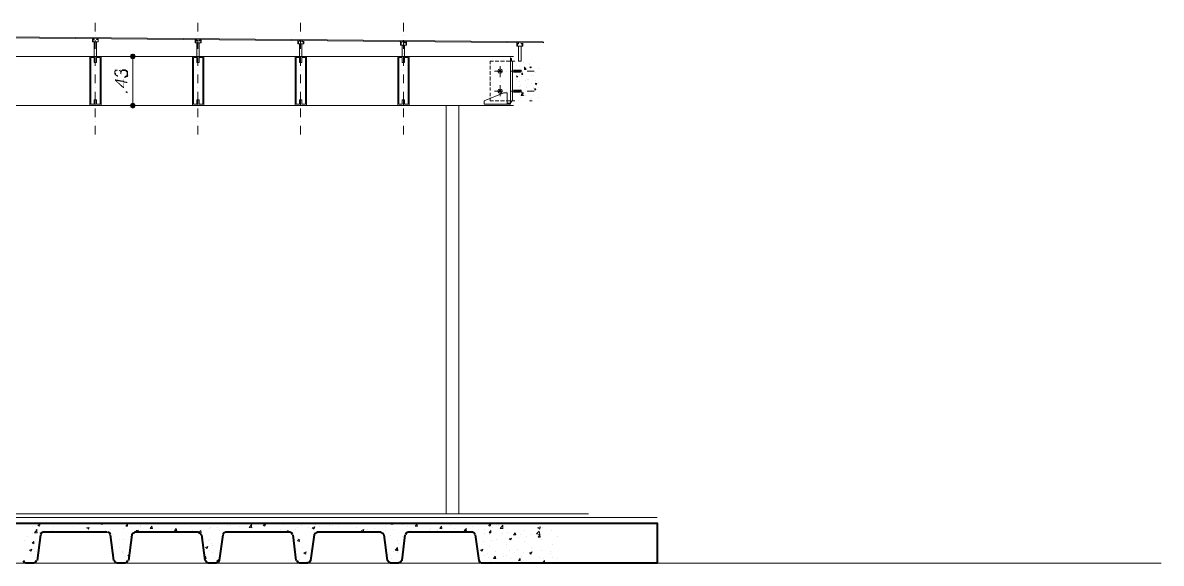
# Model space of a CAD drawing. Header units: millimetres. Extents: x 182 to 575, y -105 to 95.
# Drawn here: x 377.91 to 387.89, y 4.17 to 8.91 of the extents above; entities that cross this region are included whole.
import ezdxf

# ---------------------------------------------------------------- set-up
doc = ezdxf.new("R2010")
doc.units = ezdxf.units.MM
doc.header["$MEASUREMENT"] = 0
doc.layers.add('PDF_Geometry', color=7, linetype='Continuous')
doc.layers.add('PDF_Solid Fills', color=7, linetype='Continuous')

msp = doc.modelspace()

# ---------------------------------------------------------------- hatches: boundary and pattern name
at = {"layer": 'PDF_Solid Fills', "transparency": 33554559}
for points in [[(378.875, 8.6388), (378.856, 8.6341), (378.8512, 8.615), (378.856, 8.596), (378.875, 8.5912), (378.894, 8.596), (378.8988, 8.615), (378.894, 8.6341)], [(378.7274, 8.4912), (378.7179, 8.4864), (378.7131, 8.4864), (378.7131, 8.4817), (378.7226, 8.4864), (378.7274, 8.4864)], [(378.7655, 8.4626), (378.775, 8.4579), (378.775, 8.4753), (378.7798, 8.4817), (378.7798, 8.4864), (378.7845, 8.4864), (378.7845, 8.4912), (378.8083, 8.4912), (378.8131, 8.4864), (378.8179, 8.4817), (378.8226, 8.4769), (378.8226, 8.4531), (378.8179, 8.4483), (378.8179, 8.4436), (378.8131, 8.4436), (378.8083, 8.4388), (378.7988, 8.4388), (378.7988, 8.4293), (378.8131, 8.4293), (378.8167, 8.4329), (378.8226, 8.4341), (378.8226, 8.4388), (378.8274, 8.4388), (378.8321, 8.4483), (378.8321, 8.4817), (378.8274, 8.4864), (378.8274, 8.4912), (378.8226, 8.4912), (378.8179, 8.496), (378.8131, 8.5007), (378.7845, 8.5007), (378.7798, 8.496), (378.775, 8.496), (378.775, 8.4912), (378.7702, 8.4864), (378.7702, 8.4912), (378.7655, 8.496), (378.7512, 8.496), (378.756, 8.4912), (378.7607, 8.4912), (378.7607, 8.4864), (378.7655, 8.4817)], [(378.8131, 8.3007), (378.8274, 8.296), (378.8274, 8.3103), (378.8131, 8.3103)], [(378.875, 8.1579), (378.894, 8.1674), (378.8988, 8.1864), (378.894, 8.2007), (378.875, 8.2103), (378.856, 8.2007), (378.8512, 8.1864), (378.856, 8.1674)]]:
    msp.add_hatch(color=256, dxfattribs=at).paths.add_polyline_path(points)
at = {"layer": 'PDF_Solid Fills', "true_color": 0xdddddd, "transparency": 33554559}
for points in [[(382.2798, 8.496), (382.2226, 8.496), (382.2226, 8.4769), (382.2702, 8.4769), (382.2798, 8.4817)], [(382.2798, 8.3055), (382.2798, 8.3198), (382.2226, 8.3198), (382.2226, 8.3007), (382.2702, 8.3007)]]:
    msp.add_hatch(color=254, dxfattribs=at).paths.add_polyline_path(points)
at = {"layer": 'PDF_Solid Fills', "transparency": 33554559}
h = msp.add_hatch(color=256, dxfattribs=at)
h.paths.add_polyline_path([(378.7179, 8.4531), (378.7226, 8.4531), (378.7131, 8.4674), (378.7131, 8.4626), (378.7179, 8.4579)])
h.paths.add_polyline_path([(378.7274, 8.4464), (378.7274, 8.4436), (378.7369, 8.4412), (378.7369, 8.4388), (378.7464, 8.4388), (378.7464, 8.4483), (378.7417, 8.4483), (378.7369, 8.4531), (378.7321, 8.4531), (378.7321, 8.4579), (378.7274, 8.4579), (378.7274, 8.4626), (378.7226, 8.4674), (378.7226, 8.4531), (378.7226, 8.4483)])
h = msp.add_hatch(color=256, dxfattribs=at)
h.paths.add_polyline_path([(378.7321, 8.4007), (378.794, 8.3912), (378.794, 8.3483)])
h.paths.add_polyline_path([(378.794, 8.4007), (378.7179, 8.415), (378.7179, 8.4055), (378.7893, 8.3388), (378.7988, 8.3388), (378.7988, 8.3864), (378.8274, 8.3817), (378.8274, 8.3912), (378.7988, 8.396), (378.7988, 8.415), (378.794, 8.415)], flags=0)

# ---------------------------------------------------------------- linework, layer by layer
at = {"layer": 'PDF_Geometry', "lineweight": 13}
for points in [[(378.5464, 8.9103), (378.5464, 8.8341)], [(379.4464, 8.9103), (379.4464, 8.8341)], [(380.3464, 8.9103), (380.3464, 8.8341)], [(381.2464, 8.9103), (381.2464, 8.8341)], [(382.4702, 8.7436), (377.4226, 8.7912), (377.4226, 8.7817), (382.475, 8.7341), (382.475, 8.7436)], [(378.5464, 8.796), (378.5464, 8.796)], [(379.4464, 8.796), (379.4464, 8.796)], [(380.3464, 8.796), (380.3464, 8.796)], [(381.2464, 8.796), (381.2464, 8.796)], [(378.5226, 8.7626), (378.5226, 8.7722), (378.5369, 8.7722), (378.5369, 8.7626)], [(378.5274, 8.7674), (378.5226, 8.7722)], [(378.5369, 8.7674), (378.5226, 8.7674)], [(378.5226, 8.7674), (378.5226, 8.7674)], [(378.5321, 8.7722), (378.5369, 8.7674), (378.5274, 8.7722), (378.5321, 8.7674)], [(378.5369, 8.7722), (378.5369, 8.7722)], [(378.5464, 8.7579), (378.5464, 8.6817)], [(378.5607, 8.7674), (378.5702, 8.7674), (378.5607, 8.7722), (378.5655, 8.7674)], [(378.5607, 8.7626), (378.5607, 8.7722), (378.5702, 8.7722), (378.5702, 8.7626)], [(378.5607, 8.7674), (378.5607, 8.7674)], [(378.5702, 8.7722), (378.5702, 8.7674), (378.5655, 8.7722)], [(379.4369, 8.7626), (379.4321, 8.7626), (379.4369, 8.7579), (379.4226, 8.7579), (379.4226, 8.7674)], [(379.4226, 8.7579), (379.4274, 8.7579), (379.4226, 8.7626), (379.4369, 8.7626), (379.4369, 8.7531)], [(379.4321, 8.7579), (379.4274, 8.7626)], [(379.4464, 8.7579), (379.4464, 8.6817)], [(379.4607, 8.7531), (379.4607, 8.7626), (379.475, 8.7626)], [(379.4702, 8.7579), (379.4607, 8.7626), (379.4655, 8.7579)], [(379.4607, 8.7579), (379.475, 8.7579)], [(379.4607, 8.7579), (379.4607, 8.7579)], [(379.4655, 8.7626), (379.4702, 8.7579), (379.4702, 8.7626), (379.4702, 8.7531)], [(380.3369, 8.7579), (380.3369, 8.7483), (380.3226, 8.7483), (380.3226, 8.7579)], [(380.3226, 8.7483), (380.3274, 8.7483), (380.3226, 8.7531), (380.3369, 8.7531), (380.3321, 8.7531)], [(380.3369, 8.7483), (380.3274, 8.7531), (380.3321, 8.7483)], [(380.3369, 8.7483), (380.3369, 8.7483)], [(380.3464, 8.7579), (380.3464, 8.6817)], [(380.3607, 8.7579), (380.3607, 8.7483), (380.375, 8.7483)], [(380.375, 8.7531), (380.3607, 8.7531)], [(380.3655, 8.7531), (380.3702, 8.7483), (380.3607, 8.7531), (380.3655, 8.7483)], [(380.3607, 8.7483), (380.3607, 8.7483)], [(380.3702, 8.7531), (380.3702, 8.7436)], [(380.3702, 8.7531), (380.3702, 8.7531)], [(381.2369, 8.7483), (381.2369, 8.7388), (381.2226, 8.7388), (381.2226, 8.7483)], [(381.2274, 8.7388), (381.2226, 8.7436), (381.2369, 8.7436), (381.2321, 8.7436)], [(381.2226, 8.7388), (381.2226, 8.7388)], [(381.2369, 8.7388), (381.2274, 8.7436), (381.2321, 8.7388)], [(381.2369, 8.7388), (381.2369, 8.7388)], [(381.2464, 8.7579), (381.2464, 8.6817)], [(381.2607, 8.7483), (381.2607, 8.7388), (381.275, 8.7388)], [(381.275, 8.7436), (381.2607, 8.7436)], [(381.2655, 8.7436), (381.2702, 8.7388), (381.2607, 8.7436), (381.2655, 8.7388)], [(381.2607, 8.7388), (381.2607, 8.7388)], [(381.2702, 8.7483), (381.2702, 8.7388)], [(381.2702, 8.7436), (381.2702, 8.7436)], [(382.256, 8.7388), (382.256, 8.7293), (382.2417, 8.7293), (382.2417, 8.7388)], [(382.2845, 8.7341), (382.294, 8.7293), (382.2798, 8.7293), (382.2798, 8.7245), (382.2893, 8.7245), (382.2893, 8.7055), (382.2464, 8.7055), (382.2464, 8.7245), (382.256, 8.7245), (382.256, 8.7293), (382.2417, 8.7293), (382.2417, 8.7055), (382.294, 8.7055), (382.294, 8.7293), (382.2798, 8.7293)], [(382.2417, 8.7293), (382.2464, 8.7293), (382.2417, 8.7341), (382.256, 8.7341), (382.2512, 8.7341), (382.256, 8.7293)], [(382.2512, 8.7293), (382.2464, 8.7341)], [(382.2798, 8.7245), (382.2798, 8.7341), (382.294, 8.7341), (382.294, 8.7245)], [(382.2893, 8.7293), (382.2798, 8.7341), (382.2845, 8.7293)], [(382.2798, 8.7293), (382.2798, 8.7293)], [(382.294, 8.7341), (382.2893, 8.7341)], [(377.6036, 8.615), (382.2131, 8.615)], [(378.5464, 8.6436), (378.5464, 8.6436)], [(378.5464, 8.6055), (378.5464, 8.5341)], [(378.9083, 8.615), (378.7845, 8.615)], [(378.875, 8.2103), (378.875, 8.2341), (378.875, 8.5626), (378.875, 8.5912)], [(379.4464, 8.6436), (379.4464, 8.6436)], [(379.4464, 8.6055), (379.4464, 8.5341)], [(380.3464, 8.6436), (380.3464, 8.6436)], [(380.3464, 8.6055), (380.3464, 8.5341)], [(381.2464, 8.6436), (381.2464, 8.6436)], [(381.2464, 8.6055), (381.2464, 8.5341)], [(382.1845, 8.196), (382.1845, 8.6055)], [(378.5464, 8.496), (378.5464, 8.496)], [(378.7179, 8.496), (378.7369, 8.496), (378.7179, 8.496)], [(378.7369, 8.496), (378.7179, 8.496), (378.7369, 8.496)], [(378.7417, 8.496), (378.7226, 8.496), (378.7417, 8.496)], [(378.756, 8.4912), (378.7655, 8.496), (378.756, 8.4912)], [(378.794, 8.4912), (378.775, 8.4912), (378.794, 8.4912)], [(378.775, 8.4912), (378.794, 8.4912), (378.775, 8.4912)], [(378.8274, 8.4864), (378.8131, 8.4864), (378.8274, 8.4864)], [(379.4464, 8.496), (379.4464, 8.496)], [(380.3464, 8.496), (380.3464, 8.496)], [(381.2464, 8.496), (381.2464, 8.496)], [(382.0369, 8.5722), (382.0083, 8.5722), (382.0083, 8.5483)], [(382.0083, 8.5007), (382.0083, 8.5341)], [(382.0083, 8.4531), (382.0083, 8.4864)], [(382.0464, 8.4864), (382.1083, 8.4864)], [(382.0845, 8.5722), (382.0512, 8.5722)], [(382.094, 8.5293), (382.094, 8.4341)], [(382.094, 8.4864), (382.094, 8.4864)], [(382.1321, 8.5722), (382.0988, 8.5722)], [(382.1798, 8.5722), (382.1464, 8.5722)], [(382.1464, 8.4864), (382.1464, 8.4864)], [(382.1845, 8.4864), (382.256, 8.4864)], [(382.2226, 8.5722), (382.194, 8.5722)], [(382.2131, 8.496), (382.2702, 8.496), (382.2798, 8.496), (382.2798, 8.4864), (382.2798, 8.4817), (382.2702, 8.4769), (382.2131, 8.4769)], [(382.294, 8.4864), (382.294, 8.4864)], [(382.3321, 8.4864), (382.394, 8.4864)], [(378.5464, 8.4579), (378.5464, 8.3817)], [(378.8083, 8.4388), (378.8274, 8.4388), (378.8083, 8.4388)], [(378.8179, 8.4817), (378.8321, 8.4817), (378.8179, 8.4817)], [(379.4464, 8.4579), (379.4464, 8.3817)], [(380.3464, 8.4579), (380.3464, 8.3817)], [(381.2464, 8.4579), (381.2464, 8.3817)], [(382.0083, 8.4055), (382.0083, 8.4388)], [(382.0083, 8.3579), (382.0083, 8.3912)], [(382.094, 8.396), (382.094, 8.396)], [(378.5464, 8.3436), (378.5464, 8.3436)], [(378.5464, 8.3055), (378.5464, 8.2341)], [(378.8274, 8.296), (378.8131, 8.3007), (378.8274, 8.296)], [(379.4464, 8.3436), (379.4464, 8.3436)], [(379.4464, 8.3055), (379.4464, 8.2341)], [(380.3464, 8.3436), (380.3464, 8.3436)], [(380.3464, 8.3055), (380.3464, 8.2341)], [(381.2464, 8.3436), (381.2464, 8.3436)], [(381.2464, 8.3055), (381.2464, 8.2341)], [(382.0083, 8.315), (382.0083, 8.3436)], [(382.0083, 8.2674), (382.0083, 8.296)], [(382.0464, 8.3103), (382.1083, 8.3103)], [(382.094, 8.3626), (382.094, 8.2674)], [(382.1464, 8.3103), (382.1464, 8.3103)], [(382.1845, 8.3103), (382.256, 8.3103)], [(382.2131, 8.3007), (382.2702, 8.3007), (382.2798, 8.3055), (382.2798, 8.3103), (382.2798, 8.3198), (382.2702, 8.3198), (382.2131, 8.3198)], [(382.294, 8.3103), (382.294, 8.3103)], [(382.3321, 8.3103), (382.394, 8.3103)], [(382.2131, 8.1864), (377.6036, 8.1864)], [(378.5464, 8.196), (378.5464, 8.196)], [(378.7988, 8.1864), (378.9655, 8.1864)], [(379.4464, 8.196), (379.4464, 8.196)], [(380.3464, 8.196), (380.3464, 8.196)], [(381.2464, 8.196), (381.2464, 8.196)], [(382.0369, 8.2245), (382.0083, 8.2245), (382.0083, 8.2531)], [(382.0845, 8.2245), (382.0512, 8.2245)], [(382.1321, 8.2245), (382.0988, 8.2245)], [(382.1798, 8.2245), (382.1464, 8.2245)], [(382.2226, 8.2245), (382.194, 8.2245)], [(378.5464, 8.1579), (378.5464, 8.0817)], [(379.4464, 8.1579), (379.4464, 8.0817)], [(380.3464, 8.1579), (380.3464, 8.0817)], [(381.2464, 8.1579), (381.2464, 8.0817)], [(378.5464, 8.0436), (378.5464, 8.0436)], [(378.5464, 8.0055), (378.5464, 7.9293)], [(379.4464, 8.0436), (379.4464, 8.0436)], [(379.4464, 8.0055), (379.4464, 7.9293)], [(380.3464, 8.0436), (380.3464, 8.0436)], [(380.3464, 8.0055), (380.3464, 7.9293)], [(381.2464, 8.0436), (381.2464, 8.0436)], [(381.2464, 8.0055), (381.2464, 7.9293)], [(377.5988, 4.6055), (382.8702, 4.6055)], [(364.4655, 4.5722), (383.4702, 4.5722)], [(387.8893, 4.1722), (383.2464, 4.1722), (364.6702, 4.1722), (364.7226, 4.1722)]]:
    msp.add_lwpolyline(points, dxfattribs=at)
for points in [[(378.556, 8.7674), (378.556, 8.7626), (378.5702, 8.7626), (378.5702, 8.7436), (378.5274, 8.7436), (378.5274, 8.7626), (378.5369, 8.7626), (378.5369, 8.7674), (378.5226, 8.7674), (378.5226, 8.7436), (378.5702, 8.7436), (378.5702, 8.7674)], [(378.556, 8.7436), (378.5369, 8.7436), (378.5369, 8.615), (378.556, 8.615)], [(379.456, 8.7579), (379.456, 8.7531), (379.4702, 8.7531), (379.4702, 8.7341), (379.4274, 8.7341), (379.4274, 8.7531), (379.4369, 8.7531), (379.4369, 8.7579), (379.4226, 8.7579), (379.4226, 8.7341), (379.475, 8.7341), (379.475, 8.7579)], [(379.456, 8.7341), (379.4369, 8.7341), (379.4369, 8.615), (379.456, 8.615)], [(380.356, 8.7436), (380.3702, 8.7436), (380.3702, 8.7245), (380.3274, 8.7245), (380.3274, 8.7483), (380.3369, 8.7483), (380.3226, 8.7483), (380.3226, 8.7245), (380.375, 8.7245), (380.375, 8.7483), (380.356, 8.7483)], [(380.356, 8.7245), (380.3369, 8.7245), (380.3369, 8.615), (380.356, 8.615)], [(381.256, 8.7341), (381.2702, 8.7341), (381.2702, 8.715), (381.2274, 8.715), (381.2274, 8.7388), (381.2369, 8.7388), (381.2226, 8.7388), (381.2226, 8.715), (381.275, 8.715), (381.275, 8.7388), (381.256, 8.7388)], [(381.256, 8.715), (381.2369, 8.715), (381.2369, 8.615), (381.256, 8.615)], [(382.256, 8.7055), (382.2798, 8.7055), (382.2798, 8.5722), (382.256, 8.5722)], [(378.5464, 8.5626), (378.5369, 8.5626), (378.5369, 8.6055), (378.5083, 8.6055), (378.5083, 8.196), (378.5369, 8.196), (378.5369, 8.2341), (378.5464, 8.2341), (378.5464, 8.1864), (378.4988, 8.1864), (378.4988, 8.615), (378.5464, 8.615), (378.5464, 8.5626), (378.5464, 8.615), (378.5988, 8.615), (378.5988, 8.1864), (378.5464, 8.1864), (378.5464, 8.2341), (378.556, 8.2341), (378.556, 8.196), (378.5893, 8.196), (378.5893, 8.6055), (378.556, 8.6055), (378.556, 8.5626)], [(379.4464, 8.5626), (379.4369, 8.5626), (379.4369, 8.6055), (379.4083, 8.6055), (379.4083, 8.196), (379.4369, 8.196), (379.4369, 8.2341), (379.4464, 8.2341), (379.4464, 8.1864), (379.3988, 8.1864), (379.3988, 8.615), (379.4464, 8.615), (379.4464, 8.5626), (379.4464, 8.615), (379.4988, 8.615), (379.4988, 8.1864), (379.4464, 8.1864), (379.4464, 8.2341), (379.456, 8.2341), (379.456, 8.196), (379.4893, 8.196), (379.4893, 8.6055), (379.456, 8.6055), (379.456, 8.5626)], [(380.3464, 8.5626), (380.3369, 8.5626), (380.3369, 8.6055), (380.3083, 8.6055), (380.3083, 8.196), (380.3369, 8.196), (380.3369, 8.2341), (380.3464, 8.2341), (380.3464, 8.1864), (380.2988, 8.1864), (380.2988, 8.615), (380.3464, 8.615), (380.3464, 8.5626), (380.3464, 8.615), (380.3988, 8.615), (380.3988, 8.1864), (380.3464, 8.1864), (380.3464, 8.2341), (380.356, 8.2341), (380.356, 8.196), (380.3893, 8.196), (380.3893, 8.6055), (380.356, 8.6055), (380.356, 8.5626)], [(381.2464, 8.5626), (381.2369, 8.5626), (381.2369, 8.6055), (381.2083, 8.6055), (381.2083, 8.196), (381.2369, 8.196), (381.2369, 8.2341), (381.2464, 8.2341), (381.2464, 8.1864), (381.1988, 8.1864), (381.1988, 8.615), (381.2464, 8.615), (381.2464, 8.5626), (381.2464, 8.615), (381.2988, 8.615), (381.2988, 8.1864), (381.2464, 8.1864), (381.2464, 8.2341), (381.256, 8.2341), (381.256, 8.196), (381.2893, 8.196), (381.2893, 8.6055), (381.256, 8.6055), (381.256, 8.5626)], [(378.8226, 8.4912), (378.775, 8.4912), (378.8226, 8.4912)], [(378.8131, 8.4864), (378.8274, 8.4864), (378.8131, 8.4864)], [(382.094, 8.4674), (382.1083, 8.4722), (382.1131, 8.4864), (382.1083, 8.5007), (382.094, 8.5055), (382.0798, 8.5007), (382.075, 8.4864), (382.0798, 8.4722)], [(382.094, 8.4769), (382.1036, 8.4817), (382.0988, 8.496), (382.0893, 8.496), (382.0845, 8.4817)], [(378.7179, 8.4579), (378.7226, 8.4531), (378.7179, 8.4579)], [(378.7226, 8.4674), (378.7226, 8.4531), (378.7226, 8.4674)], [(378.8131, 8.4436), (378.8274, 8.4388), (378.8131, 8.4436)], [(378.8179, 8.4817), (378.8321, 8.4817), (378.8179, 8.4817)], [(378.8179, 8.4436), (378.8274, 8.4388), (378.8179, 8.4436)], [(378.8321, 8.4483), (378.8274, 8.4388), (378.8321, 8.4483)], [(378.8274, 8.4436), (378.8274, 8.4388), (378.8274, 8.4436)], [(382.094, 8.2912), (382.1083, 8.296), (382.1131, 8.3103), (382.1083, 8.3245), (382.094, 8.3293), (382.0798, 8.3245), (382.075, 8.3103), (382.0798, 8.296)], [(382.094, 8.3007), (382.1036, 8.3055), (382.0988, 8.3198), (382.0893, 8.3198), (382.0845, 8.3055)]]:
    msp.add_lwpolyline(points, close=True, dxfattribs=at)
at = {"layer": 'PDF_Geometry', "lineweight": 20}
for points in [[(382.194, 8.596), (382.194, 8.5722), (382.2036, 8.5722), (382.2036, 8.2245), (382.194, 8.2245), (382.194, 8.215), (382.1845, 8.215), (382.1845, 8.596)], [(382.1274, 8.296), (382.1559, 8.296), (382.1559, 8.196), (381.956, 8.196), (381.956, 8.2245)]]:
    msp.add_lwpolyline(points, close=True, dxfattribs=at)
at = {"layer": 'PDF_Geometry', "lineweight": 13}
for points, const_width in [([(378.725, 8.496), (378.725, 8.4912), (378.7179, 8.4888)], 0.0143), ([(378.7179, 8.4603), (378.7179, 8.4745), (378.7179, 8.4793), (378.7179, 8.4841)], 0.00952)]:
    msp.add_lwpolyline(points, dxfattribs=dict(at, const_width=const_width))
msp.add_lwpolyline([(378.744, 8.5055, 0, 0, 0), (378.7417, 8.5055, 0, 0, 0), (378.7417, 8.5055, 0.0286, 0.0286, 0), (378.7417, 8.5055, 0, 0, 0), (378.7417, 8.5007, 0, 0, 0), (378.7417, 8.5007, 0, 0, 0), (378.744, 8.496, 0, 0, 0)], format="xyseb", dxfattribs=at)
at = {"layer": 'PDF_Geometry', "lineweight": 0}
for points in [[(382.2274, 8.5722), (382.2274, 8.5722)], [(382.2417, 8.5388), (382.2417, 8.5388)], [(382.2607, 8.5245), (382.2607, 8.5245)], [(382.2845, 8.4912), (382.2845, 8.4912)], [(382.3036, 8.5626), (382.3036, 8.5626)], [(382.3083, 8.5245), (382.3083, 8.5245)], [(382.3512, 8.5436), (382.3512, 8.5436)], [(382.356, 8.5531), (382.356, 8.5531)], [(382.3607, 8.515), (382.3607, 8.515)], [(382.4274, 8.5055), (382.4274, 8.5055)], [(382.2417, 8.4103), (382.2417, 8.4103)], [(382.2655, 8.4579), (382.2655, 8.4579)], [(382.2655, 8.3912), (382.2655, 8.3912)], [(382.2845, 8.4388), (382.2845, 8.4388)], [(382.3179, 8.4055), (382.3179, 8.4055)], [(382.3369, 8.415), (382.3369, 8.415)], [(382.3464, 8.415), (382.3464, 8.415)], [(382.356, 8.4817), (382.356, 8.4817)], [(382.3655, 8.4483), (382.3655, 8.4483)], [(382.3893, 8.4436), (382.3893, 8.4436)], [(382.4083, 8.4769), (382.4083, 8.4769)], [(382.4083, 8.4055), (382.4083, 8.4055)], [(382.4321, 8.3864), (382.4321, 8.3864)], [(382.2607, 8.3531), (382.2607, 8.3531)], [(382.2702, 8.3626), (382.2702, 8.3626)], [(382.2702, 8.3245), (382.2702, 8.3245)], [(382.3226, 8.3388), (382.3226, 8.3388)], [(382.3655, 8.3817), (382.3655, 8.3817)], [(382.3702, 8.315), (382.3702, 8.315)], [(382.3845, 8.3436), (382.3845, 8.3436)], [(382.3893, 8.3341), (382.3893, 8.3341)], [(382.4274, 8.3436), (382.4274, 8.3436)], [(382.256, 8.2293), (382.256, 8.2293)], [(382.2655, 8.2817), (382.2655, 8.2817)], [(382.2702, 8.2579), (382.2702, 8.2579)], [(382.3083, 8.2722), (382.3083, 8.2722)], [(382.3131, 8.2722), (382.3131, 8.2722)], [(382.3607, 8.2341), (382.3607, 8.2341)], [(382.3702, 8.2483), (382.3702, 8.2483)], [(382.4274, 8.2531), (382.4274, 8.2531)], [(377.9988, 4.4912), (377.9988, 4.4912)], [(378.1798, 4.496), (378.1798, 4.496)], [(378.1893, 4.515), (378.1893, 4.515)], [(378.3321, 4.515), (378.3321, 4.515)], [(378.3512, 4.496), (378.3512, 4.496)], [(378.6131, 4.5245), (378.6131, 4.515), (378.594, 4.515), (378.6036, 4.5245)], [(378.8655, 4.496), (378.8655, 4.496)], [(378.9417, 4.5055), (378.9417, 4.5055)], [(378.9417, 4.496), (378.9417, 4.496)], [(379.056, 4.5198), (379.056, 4.5198)], [(379.0988, 4.5198), (379.0988, 4.5198)], [(379.3845, 4.496), (379.3845, 4.496)], [(379.594, 4.5245), (379.6036, 4.5198)], [(379.5988, 4.5198), (379.6036, 4.5245)], [(379.7083, 4.5055), (379.7083, 4.5055)], [(379.7321, 4.5007), (379.7321, 4.5007)], [(379.8083, 4.4912), (379.8083, 4.4912)], [(379.8607, 4.5245), (379.8607, 4.5245)], [(379.9131, 4.5103), (379.9179, 4.4817), (379.894, 4.4864), (379.9179, 4.5103)], [(379.9845, 4.5198), (379.9845, 4.5198)], [(380.0321, 4.515), (380.0321, 4.515)], [(380.194, 4.5103), (380.194, 4.5103)], [(380.356, 4.5055), (380.356, 4.5055)], [(380.4655, 4.4722), (380.4464, 4.4817), (380.4702, 4.4912), (380.4607, 4.4722)], [(380.475, 4.5103), (380.475, 4.5103)], [(380.5131, 4.496), (380.5131, 4.496)], [(380.5988, 4.5055), (380.5988, 4.5055)], [(380.6226, 4.5055), (380.6226, 4.5055)], [(380.675, 4.5198), (380.675, 4.5198)], [(380.675, 4.4912), (380.675, 4.4912)], [(381.0893, 4.4912), (381.0893, 4.4912)], [(381.1512, 4.5245), (381.156, 4.515), (381.1369, 4.515), (381.1417, 4.5245)], [(381.2369, 4.5103), (381.2369, 4.5103)], [(381.2798, 4.4912), (381.2798, 4.4912)], [(381.3512, 4.5007), (381.3512, 4.5007)], [(381.4655, 4.515), (381.4655, 4.515)], [(381.5702, 4.5245), (381.5798, 4.5198)], [(381.575, 4.5198), (381.5798, 4.5245)], [(381.6607, 4.5055), (381.6607, 4.5055)], [(381.8512, 4.496), (381.8512, 4.496)], [(382.0083, 4.5198), (382.0083, 4.5198)], [(382.0798, 4.5007), (382.0798, 4.5007)], [(382.1226, 4.4769), (382.094, 4.4769), (382.1179, 4.5055), (382.1179, 4.4769)], [(382.1417, 4.496), (382.1417, 4.496)], [(382.3321, 4.5198), (382.3321, 4.5198)], [(377.956, 4.4103), (377.956, 4.4103)], [(377.9988, 4.4341), (377.9988, 4.4341)], [(378.0321, 4.4674), (378.0369, 4.4388), (378.0131, 4.4388), (378.0369, 4.4674)], [(378.0226, 4.4722), (378.0226, 4.4722)], [(378.056, 4.4436), (378.056, 4.4436)], [(378.175, 4.4626), (378.175, 4.4626)], [(378.4893, 4.4722), (378.4702, 4.4817), (378.494, 4.4864), (378.4845, 4.4722)], [(378.4893, 4.4436), (378.4893, 4.4436)], [(378.5655, 4.4531), (378.5655, 4.4531)], [(378.6369, 4.4579), (378.6369, 4.4579)], [(378.6798, 4.4722), (378.6798, 4.4722)], [(378.694, 4.4198), (378.694, 4.4198)], [(378.7893, 4.4769), (378.7893, 4.4769)], [(378.856, 4.4103), (378.856, 4.4103)], [(378.8607, 4.4055), (378.8607, 4.4055)], [(379.2131, 4.4674), (379.2131, 4.4674)], [(379.356, 4.4531), (379.356, 4.4531)], [(379.3988, 4.4579), (379.3988, 4.4579)], [(379.456, 4.4436), (379.4702, 4.4579), (379.475, 4.4388), (379.4655, 4.4388)], [(379.5464, 4.4769), (379.5464, 4.4769)], [(379.556, 4.4817), (379.556, 4.4817)], [(379.6179, 4.4864), (379.6179, 4.4864)], [(379.6321, 4.4579), (379.6321, 4.4579)], [(380.0131, 4.4436), (380.0131, 4.4436)], [(380.1702, 4.4674), (380.1702, 4.4674)], [(380.2226, 4.4436), (380.2369, 4.4579), (380.2369, 4.4436)], [(380.2226, 4.4579), (380.2226, 4.4579)], [(380.275, 4.4436), (380.275, 4.4436)], [(380.2988, 4.4674), (380.2988, 4.4674)], [(380.3179, 4.4864), (380.3179, 4.4864)], [(380.4131, 4.4817), (380.4131, 4.4817)], [(380.4464, 4.4769), (380.4464, 4.4769)], [(380.7798, 4.4483), (380.7798, 4.4483)], [(380.8369, 4.4817), (380.8369, 4.4817)], [(380.9321, 4.4722), (380.9321, 4.4722)], [(380.975, 4.4483), (380.975, 4.4483)], [(380.994, 4.4769), (380.994, 4.4769)], [(381.0845, 4.3912), (381.0845, 4.3912)], [(381.0893, 4.4626), (381.0893, 4.4626)], [(381.1369, 4.415), (381.1369, 4.415)], [(381.156, 4.4722), (381.156, 4.4722)], [(381.2369, 4.4103), (381.2369, 4.4103)], [(381.3083, 4.4483), (381.3083, 4.4483)], [(381.3131, 4.4626), (381.3131, 4.4626)], [(381.475, 4.4579), (381.475, 4.4579)], [(381.4845, 4.4769), (381.4845, 4.4769)], [(381.5464, 4.4579), (381.5464, 4.4579)], [(381.6369, 4.4483), (381.6369, 4.4483)], [(381.6988, 4.4769), (381.6988, 4.4769)], [(381.7655, 4.4436), (381.7655, 4.4436)], [(381.794, 4.4769), (381.7988, 4.4579), (381.7798, 4.4579), (381.7988, 4.4769)], [(381.9083, 4.4722), (381.9083, 4.4722)], [(381.956, 4.4722), (381.956, 4.4722)], [(381.956, 4.4341), (381.956, 4.4341)], [(382.0036, 4.4198), (382.0036, 4.4198)], [(382.0321, 4.4817), (382.0321, 4.4817)], [(382.1179, 4.4293), (382.1179, 4.4293)], [(382.1559, 4.4388), (382.1559, 4.4388)], [(382.194, 4.396), (382.194, 4.396)], [(382.256, 4.4007), (382.256, 4.4007)], [(382.275, 4.4245), (382.275, 4.4245)], [(382.3083, 4.4579), (382.3083, 4.4579)], [(382.3274, 4.4103), (382.3274, 4.4103)], [(382.3702, 4.4245), (382.3702, 4.4245)], [(382.4369, 4.415), (382.4369, 4.415)], [(382.4417, 4.4245), (382.4417, 4.4245)], [(382.4655, 4.4817), (382.4655, 4.4817)], [(382.5464, 4.4579), (382.5464, 4.4579)], [(382.594, 4.4103), (382.594, 4.4103)], [(377.9226, 4.3722), (377.9226, 4.3722)], [(377.994, 4.2912), (377.994, 4.2912)], [(378.0226, 4.3722), (378.0226, 4.3722)], [(378.6893, 4.3769), (378.6893, 4.3769)], [(378.756, 4.3769), (378.756, 4.3769)], [(378.7607, 4.3103), (378.7607, 4.3103)], [(378.7893, 4.3769), (378.7893, 4.3769)], [(378.7893, 4.3769), (378.7893, 4.3769)], [(379.494, 4.3864), (379.494, 4.3864)], [(379.5417, 4.3674), (379.5417, 4.3674)], [(379.5512, 4.3817), (379.5512, 4.3817)], [(379.5607, 4.3436), (379.5607, 4.3436)], [(379.575, 4.3245), (379.575, 4.3245)], [(379.6559, 4.3817), (379.6559, 4.3817)], [(379.6559, 4.3769), (379.6559, 4.3769)], [(380.294, 4.3483), (380.294, 4.3483)], [(380.3179, 4.3864), (380.3179, 4.3864)], [(380.3321, 4.3626), (380.3321, 4.3626)], [(380.3607, 4.3103), (380.3607, 4.3103)], [(380.4369, 4.296), (380.4369, 4.296)], [(381.0988, 4.315), (381.0988, 4.315)], [(381.1988, 4.3722), (381.1988, 4.3722)], [(381.2083, 4.3483), (381.2083, 4.3483)], [(381.2321, 4.3103), (381.2321, 4.3103)], [(381.9512, 4.3626), (381.9512, 4.3626)], [(381.9988, 4.3198), (381.9988, 4.3198)], [(382.0226, 4.3674), (382.0226, 4.3674)], [(382.0655, 4.3769), (382.0655, 4.3769)], [(382.1512, 4.3388), (382.1512, 4.3388)], [(382.2512, 4.2912), (382.2512, 4.2912)], [(382.3083, 4.3626), (382.3083, 4.3626)], [(382.3655, 4.3103), (382.3655, 4.3103)], [(382.4607, 4.3817), (382.4607, 4.3817)], [(382.5512, 4.3341), (382.5512, 4.3341)], [(377.9893, 4.2579), (377.9893, 4.2579)], [(378.0179, 4.2722), (378.0179, 4.2722)], [(378.0321, 4.2769), (378.0321, 4.2769)], [(378.7083, 4.2579), (378.7083, 4.2579)], [(378.7845, 4.2769), (378.7845, 4.2769)], [(378.7845, 4.2674), (378.7845, 4.2674)], [(378.794, 4.2579), (378.794, 4.2579)], [(378.8417, 4.2341), (378.8321, 4.2388), (378.8417, 4.2436)], [(379.5036, 4.2245), (379.5131, 4.2341), (379.5179, 4.215), (379.5083, 4.215)], [(379.5512, 4.2817), (379.5512, 4.2817)], [(379.575, 4.2626), (379.575, 4.2626)], [(379.594, 4.2245), (379.594, 4.2245)], [(379.6274, 4.1912), (379.6131, 4.1912), (379.6369, 4.215)], [(379.6369, 4.215), (379.6369, 4.215)], [(380.3131, 4.2864), (380.3131, 4.2864)], [(380.3321, 4.2007), (380.3321, 4.2007)], [(380.394, 4.2722), (380.3893, 4.2531), (380.375, 4.2626), (380.3988, 4.2722)], [(380.394, 4.1912), (380.394, 4.1912)], [(380.4417, 4.2722), (380.4417, 4.2722)], [(381.1179, 4.2531), (381.1179, 4.2531)], [(381.1464, 4.215), (381.1464, 4.215)], [(381.1607, 4.2769), (381.1607, 4.2769)], [(381.194, 4.2626), (381.194, 4.2626)], [(381.2274, 4.2103), (381.2274, 4.2103)], [(381.8988, 4.2817), (381.8988, 4.2817)], [(381.9607, 4.2436), (381.9607, 4.2436)], [(381.9845, 4.2579), (381.9845, 4.2579)], [(381.994, 4.2198), (381.994, 4.2198)], [(382.056, 4.2769), (382.056, 4.2769)], [(382.1226, 4.2341), (382.1226, 4.2341)], [(382.1464, 4.2388), (382.1464, 4.2388)], [(382.175, 4.2817), (382.175, 4.2817)], [(382.1845, 4.215), (382.1845, 4.215)], [(382.2179, 4.2674), (382.2179, 4.2674)], [(382.2798, 4.2293), (382.2798, 4.2293)], [(382.2845, 4.1912), (382.2845, 4.1912)], [(382.3036, 4.2626), (382.3036, 4.2626)], [(382.3702, 4.2722), (382.3655, 4.2531), (382.3512, 4.2626), (382.375, 4.2722)], [(382.3607, 4.2483), (382.3607, 4.2483)], [(382.3798, 4.2626), (382.3798, 4.2626)], [(382.4417, 4.2245), (382.4417, 4.2245)], [(382.456, 4.2817), (382.456, 4.2817)], [(382.4893, 4.1769), (382.4702, 4.1769), (382.4845, 4.196), (382.4845, 4.1769)], [(382.475, 4.215), (382.475, 4.215)], [(382.5321, 4.2769), (382.5321, 4.2769)], [(382.5369, 4.2579), (382.5369, 4.2579)], [(382.5512, 4.2245), (382.5512, 4.2245)], [(382.5988, 4.215), (382.5988, 4.215)], [(378.7798, 4.1769), (378.7798, 4.1769)], [(379.5464, 4.1817), (379.5464, 4.1817)], [(382.0083, 4.1864), (382.0083, 4.1864)], [(382.1702, 4.1769), (382.1702, 4.1769)], [(382.4321, 4.1817), (382.4321, 4.1817)], [(382.4512, 4.1817), (382.4512, 4.1817)]]:
    msp.add_lwpolyline(points, dxfattribs=at)
at = {"layer": 'PDF_Geometry', "color": 254, "lineweight": 13, "true_color": 0xdddddd}
for points in [[(382.2655, 8.496), (382.2702, 8.496), (382.2655, 8.496)], [(382.2655, 8.3198), (382.2702, 8.3198), (382.2655, 8.3198)]]:
    msp.add_lwpolyline(points, close=True, dxfattribs=at)
at = {"layer": 'PDF_Geometry', "lineweight": 0}
for points in [[(382.3083, 8.5007), (382.3226, 8.5007), (382.3083, 8.5198)], [(382.356, 8.5245), (382.3607, 8.515), (382.3702, 8.5198)], [(382.2369, 8.4436), (382.2417, 8.4341), (382.2512, 8.4388)], [(382.2845, 8.4722), (382.2845, 8.4579), (382.294, 8.4579)], [(382.256, 8.3198), (382.256, 8.3103), (382.2655, 8.3103)], [(382.2798, 8.2722), (382.2988, 8.2722), (382.2845, 8.2912)], [(382.2845, 8.3007), (382.2893, 8.2864), (382.2988, 8.296)], [(382.3988, 8.3341), (382.3988, 8.3198), (382.4083, 8.3245)], [(382.4036, 8.3817), (382.4083, 8.3674), (382.4179, 8.3769)], [(378.0607, 4.5103), (378.056, 4.496), (378.0417, 4.5055)], [(378.8274, 4.515), (378.8274, 4.496), (378.8131, 4.496)], [(379.0417, 4.496), (379.0464, 4.4769), (379.0274, 4.4769)], [(380.0369, 4.515), (380.0321, 4.496), (380.0179, 4.5055)], [(381.3655, 4.515), (381.3702, 4.496), (381.3512, 4.496)], [(381.5798, 4.496), (381.5845, 4.4769), (381.5655, 4.4769)], [(382.0131, 4.515), (382.0083, 4.496), (381.994, 4.5055)], [(382.4464, 4.4912), (382.4417, 4.4722), (382.4226, 4.4817)], [(378.9226, 4.4626), (378.9179, 4.4483), (378.9036, 4.4579)], [(379.2559, 4.4769), (379.2607, 4.4579), (379.2417, 4.4579)], [(380.8988, 4.4674), (380.894, 4.4483), (380.8798, 4.4579)], [(382.0131, 4.4579), (382.0131, 4.4388), (381.9988, 4.4388)], [(382.194, 4.3912), (382.1893, 4.3769), (382.175, 4.3864)], [(382.2274, 4.4388), (382.2321, 4.4198), (382.2131, 4.4198)], [(382.4417, 4.4245), (382.4131, 4.4293), (382.4369, 4.4531)], [(382.4417, 4.4198), (382.4464, 4.4007), (382.4274, 4.4007)], [(377.9893, 4.296), (377.9845, 4.2769), (377.9702, 4.2864)], [(378.0083, 4.3626), (378.0083, 4.3436), (377.994, 4.3483)], [(379.5321, 4.3198), (379.5274, 4.3007), (379.5131, 4.3103)], [(380.3321, 4.3817), (380.3369, 4.3626), (380.3179, 4.3674)], [(381.1988, 4.2817), (381.175, 4.2864), (381.194, 4.3103)], [(381.194, 4.3055), (381.194, 4.2864), (381.1798, 4.2912)], [(381.9417, 4.296), (381.9369, 4.2769), (381.9226, 4.2864)], [(382.0512, 4.2341), (382.056, 4.215), (382.0369, 4.215)], [(382.2702, 4.215), (382.2702, 4.196), (382.256, 4.196)], [(382.1226, 4.1769), (382.1179, 4.1722)]]:
    msp.add_lwpolyline(points, close=True, dxfattribs=at)
at = {"layer": 'PDF_Geometry', "lineweight": 20}
for points in [[(381.6226, 8.1864), (381.6226, 4.6055)], [(381.7321, 8.1864), (381.7321, 4.6055)], [(382.1559, 8.2055), (382.1845, 8.2055)], [(382.1559, 8.196), (382.1845, 8.196)]]:
    msp.add_lwpolyline(points, dxfattribs=at)
at = {"layer": 'PDF_Geometry', "color": 251, "lineweight": 13, "true_color": 0x4d4d4d}
msp.add_lwpolyline([(382.3512, 8.2245), (382.375, 8.2245)], dxfattribs=at)
at = {"layer": 'PDF_Geometry', "lineweight": 40}
for points in [[(364.8893, 4.1722), (364.4702, 4.1722), (364.4702, 4.5245), (383.4702, 4.5245), (383.4702, 4.1722), (381.9321, 4.1722)], [(378.0655, 4.4198), (378.0369, 4.196)], [(378.6512, 4.4436), (378.0893, 4.4436), (378.075, 4.4388), (378.0655, 4.4245)], [(378.6798, 4.4245), (378.6702, 4.4388), (378.656, 4.4436)], [(378.7083, 4.196), (378.6798, 4.4198)], [(378.8893, 4.4388), (378.875, 4.4341), (378.8655, 4.4198), (378.8369, 4.196)], [(379.4512, 4.4436), (378.8893, 4.4436)], [(379.475, 4.4198), (379.4655, 4.4341), (379.4512, 4.4388)], [(379.5083, 4.196), (379.4798, 4.4198)], [(379.6655, 4.4198), (379.6321, 4.196), (379.6226, 4.1817), (379.6083, 4.1769)], [(380.275, 4.4245), (380.2655, 4.4388), (380.2512, 4.4436), (379.6893, 4.4436), (379.675, 4.4388), (379.6655, 4.4245)], [(380.3083, 4.196), (380.2798, 4.4198)], [(380.4893, 4.4388), (380.475, 4.4341), (380.4655, 4.4198), (380.4321, 4.196), (380.4226, 4.1817), (380.4083, 4.1769)], [(381.0512, 4.4436), (380.4893, 4.4436)], [(381.075, 4.4198), (381.0655, 4.4341), (381.0512, 4.4388)], [(381.1321, 4.1769), (381.1179, 4.1817), (381.1083, 4.196), (381.0798, 4.4198)], [(381.2607, 4.4198), (381.2321, 4.196), (381.2226, 4.1817), (381.2083, 4.1769)], [(381.875, 4.4245), (381.8655, 4.4388), (381.8512, 4.4436), (381.2893, 4.4436), (381.275, 4.4388), (381.2655, 4.4245)], [(381.875, 4.4198), (381.9083, 4.196), (381.9179, 4.1817), (381.9321, 4.1769)], [(377.9131, 4.196), (377.9226, 4.1817), (377.9369, 4.1769)], [(378.0083, 4.1769), (378.0226, 4.1817), (378.0321, 4.196)], [(378.7131, 4.196), (378.7226, 4.1817), (378.7369, 4.1769)], [(378.8083, 4.1769), (378.8226, 4.1817), (378.8321, 4.196)], [(379.5131, 4.196), (379.5226, 4.1817), (379.5369, 4.1769)], [(380.3131, 4.196), (380.3226, 4.1817), (380.3369, 4.1769)], [(378.0083, 4.1722), (377.9369, 4.1722)], [(378.8083, 4.1722), (378.7369, 4.1722)], [(379.6083, 4.1722), (379.5369, 4.1722)], [(380.4083, 4.1722), (380.3369, 4.1722)], [(381.2083, 4.1722), (381.1321, 4.1722)]]:
    msp.add_lwpolyline(points, dxfattribs=at)

doc.saveas('drawing.dxf')
